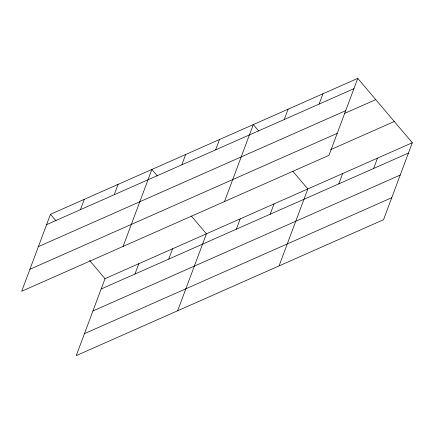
<?xml version="1.0" encoding="UTF-8"?>
<svg xmlns="http://www.w3.org/2000/svg" width="434" height="434" viewBox="0 0 434 434"><rect width="100%" height="100%" fill="white"/><g stroke="black" fill="none" stroke-linecap="round" stroke-linejoin="round"><path stroke-width="0.65" d="M357.762 78.375L50.474 214.298L21.7 291.263L328.983 155.339L357.762 78.375L412.3 142.737L383.526 219.702L76.238 355.625L105.017 278.661L412.3 142.737M80.415 209.676L84.277 199.347M114.218 194.725L118.081 184.396M123.104 246.409L151.878 169.444L157.45 176.02M134.958 274.038L138.82 263.709M181.819 164.822L185.681 154.493M168.755 259.087L172.618 248.758M215.622 149.871L219.485 139.542M177.642 310.771L206.421 233.801L191.421 216.105M224.508 201.555L253.282 124.591L258.854 131.16M236.356 229.185L240.219 218.85M284.248 119.513L288.111 109.184M270.16 214.233L274.022 203.899M319.071 104.111L322.934 93.777M279.046 265.917L307.825 188.947L292.825 171.251M338.786 183.875L342.648 173.546M373.614 168.468L377.477 158.139M46.612 224.628L353.9 88.704M38.393 246.62L345.676 110.697M344.596 113.399L375.757 99.614M29.924 269.275L337.207 133.352M330.762 149.6L394.3 121.493M101.155 288.99L408.437 153.066M92.93 310.977L400.213 175.054M84.462 333.637L391.745 197.714M50.474 214.298L56.046 220.873M89.588 260.454L105.017 278.661"/></g></svg>
